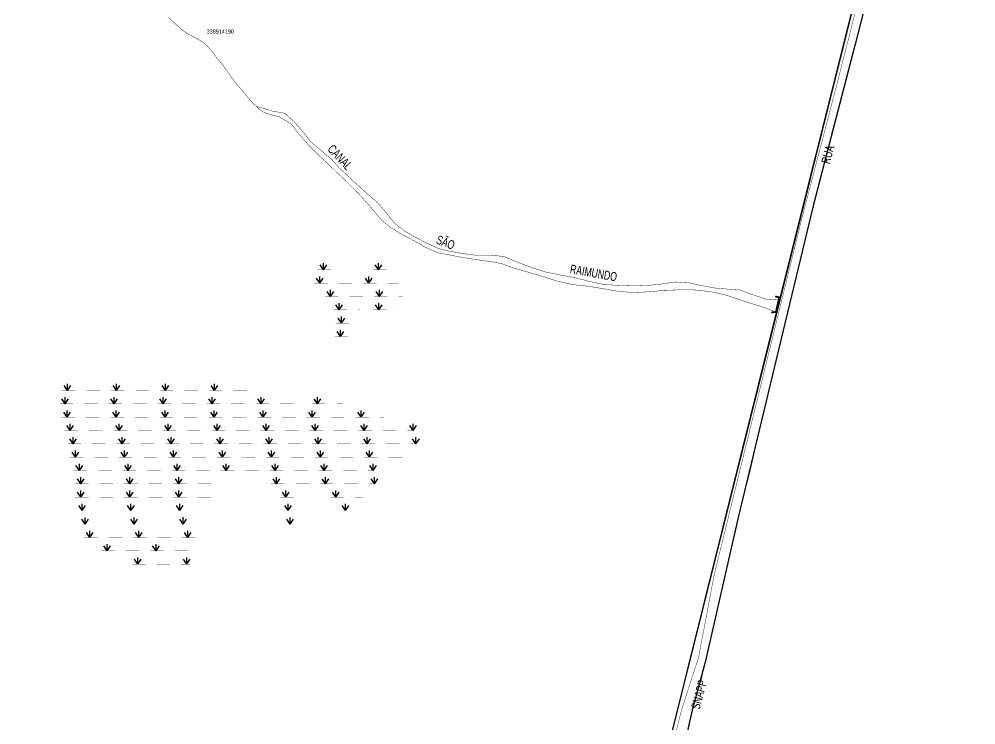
# Model space of a CAD drawing. Extents: x 204256 to 207861, y 4845615 to 4848347.
# Drawn here: x 207431.1 to 207860.8, y 4845932.2 to 4846249.3 of the extents above; entities that cross this region are included whole.
import ezdxf

# ---------------------------------------------------------------- set-up
doc = ezdxf.new("R2010")
doc.units = 0
doc.header["$LTSCALE"] = 1.5
doc.header["$MEASUREMENT"] = 0
for name, pattern in [('PHANTOMX2', [5, 2.5, -0.5, 0.5, -0.5, 0.5, -0.5]), ('TRACO_13', [8, 5, -1, 1, -1]), ('TRACO_25', [8, 3, -1, 1, -1, 1, -1])]:
    doc.linetypes.add(name, pattern=pattern)
for name, color, linetype in [('CD-MALHA-LOTES', 40, 'CONTINUOUS'), ('CD_TXT_QUADRA', 7, 'CONTINUOUS'), ('HD-ALAGADO-BREJO', 170, 'CONTINUOUS'), ('HD-CANAIS', 7, 'CONTINUOUS'), ('HD-CURSO-PERENE', 170, 'CONTINUOUS'), ('HD-TXT-CANAIS', 7, 'CONTINUOUS'), ('LM-LIM-SETOR-FISCAL', 7, 'CONTINUOUS'), ('LM-LIMITE-MUNICIPAL', 2, 'CONTINUOUS'), ('RU-QUADRAS', 210, 'CONTINUOUS'), ('SV-EIXO-RUA-N-PAV', 6, 'CONTINUOUS'), ('SV-PONTE-BUEIRO', 249, 'CONTINUOUS'), ('SV-RUA-NAO-PAV-S-GUIA-C-GUIA', 7, 'PHANTOMX2'), ('SV-TXT-RUA-N-PAV-S-GUIA-C-GUIA', 7, 'CONTINUOUS')]:
    doc.layers.add(name, color=color, linetype=linetype)
doc.styles.add('ARIAL', font='ARIAL.TTF')
doc.linetypes.add('Limite', pattern='A,20,-3,[130,ltypeshp.shx,S=6.35,R=0,X=0,Y=0],-3,20', length=46)

# ---------------------------------------------------------------- blocks, each defined once
blk = doc.blocks.new('*X21')
at = {"layer": 'HD-ALAGADO-BREJO', "const_width": 0.13}
for points in [[(207450.399033, 4846082.408629), (207451.399033, 4846082.408679)], [(207451.399033, 4846082.408679), (207456.399033, 4846082.408928)], [(207461.399033, 4846082.409177), (207467.399033, 4846082.409476)], [(207472.399033, 4846082.409725), (207473.399033, 4846082.409775)], [(207473.399033, 4846082.409775), (207478.399033, 4846082.410024)], [(207483.399033, 4846082.410273), (207489.399033, 4846082.410572)], [(207494.399033, 4846082.410821), (207495.399033, 4846082.41087)], [(207495.399033, 4846082.41087), (207500.399033, 4846082.41112)], [(207505.399033, 4846082.411369), (207511.399033, 4846082.411668)], [(207516.399033, 4846082.411917), (207517.399033, 4846082.411966)], [(207517.399033, 4846082.411966), (207522.399033, 4846082.412215)], [(207527.399033, 4846082.412465), (207533.399033, 4846082.412763)], [(207449.349902, 4846076.408585), (207450.349902, 4846076.408629)], [(207450.349902, 4846076.408629), (207455.349902, 4846076.408848)], [(207460.349902, 4846076.409067), (207466.349902, 4846076.40933)], [(207471.349902, 4846076.409549), (207472.349902, 4846076.409593)], [(207472.349902, 4846076.409593), (207477.349902, 4846076.409812)], [(207482.349902, 4846076.410031), (207488.349902, 4846076.410293)], [(207493.349902, 4846076.410512), (207494.349902, 4846076.410556)], [(207494.349902, 4846076.410556), (207499.349902, 4846076.410775)], [(207504.349902, 4846076.410994), (207510.349902, 4846076.411257)], [(207515.349902, 4846076.411476), (207516.349902, 4846076.41152)], [(207516.349902, 4846076.41152), (207521.349902, 4846076.411738)], [(207526.349902, 4846076.411957), (207532.349902, 4846076.41222)], [(207537.349902, 4846076.412439), (207538.349902, 4846076.412483)], [(207538.349902, 4846076.412483), (207543.349902, 4846076.412702)], [(207548.349902, 4846076.412921), (207554.349902, 4846076.413184)], [(207559.349902, 4846076.413403), (207559.3656, 4846076.409685)], [(207562.697857, 4846076.409719), (207563.697857, 4846076.40984)], [(207563.697857, 4846076.40984), (207568.697857, 4846076.410446)], [(207573.697856, 4846076.411051), (207575.697856, 4846076.411294)], [(207575.697856, 4846076.411294), (207576.416783, 4846076.409856)], [(207450.189915, 4846070.408561), (207451.189915, 4846070.408599)], [(207451.189915, 4846070.408599), (207456.189915, 4846070.408792)], [(207461.189915, 4846070.408984), (207467.189915, 4846070.409215)], [(207472.189915, 4846070.409407), (207473.189915, 4846070.409446)], [(207473.189915, 4846070.409446), (207478.189915, 4846070.409638)], [(207483.189915, 4846070.409831), (207489.189915, 4846070.410062)], [(207494.189915, 4846070.410254), (207495.189915, 4846070.410292)], [(207495.189915, 4846070.410292), (207500.189915, 4846070.410485)], [(207505.189915, 4846070.410677), (207511.189915, 4846070.410908)], [(207516.189915, 4846070.411101), (207517.189915, 4846070.411139)], [(207517.189915, 4846070.411139), (207522.189915, 4846070.411332)], [(207527.189915, 4846070.411524), (207533.189915, 4846070.411755)], [(207538.189915, 4846070.411947), (207539.189915, 4846070.411986)], [(207539.189915, 4846070.411986), (207544.189915, 4846070.412178)], [(207549.189915, 4846070.412371), (207555.189915, 4846070.412602)], [(207560.189915, 4846070.412794), (207561.189915, 4846070.412832)], [(207561.189915, 4846070.412832), (207566.189915, 4846070.413025)], [(207571.189915, 4846070.413217), (207577.189915, 4846070.413448)], [(207582.189915, 4846070.413641), (207583.189915, 4846070.413679)], [(207583.189915, 4846070.413679), (207588.189915, 4846070.413871)], [(207593.189915, 4846070.414064), (207594.189915, 4846070.414102)], [(207594.189915, 4846070.414102), (207595.009486, 4846070.410009)], [(207451.53037, 4846064.408541), (207452.53037, 4846064.408578)], [(207452.53037, 4846064.408578), (207457.53037, 4846064.408764)], [(207462.53037, 4846064.40895), (207468.53037, 4846064.409172)], [(207473.53037, 4846064.409358), (207474.53037, 4846064.409395)], [(207474.53037, 4846064.409395), (207479.53037, 4846064.409581)], [(207484.53037, 4846064.409767), (207490.53037, 4846064.409989)], [(207495.53037, 4846064.410175), (207496.53037, 4846064.410212)], [(207496.53037, 4846064.410212), (207501.53037, 4846064.410398)], [(207506.53037, 4846064.410584), (207512.53037, 4846064.410807)], [(207517.53037, 4846064.410992), (207518.53037, 4846064.411029)], [(207518.53037, 4846064.411029), (207523.53037, 4846064.411215)], [(207528.53037, 4846064.411401), (207534.53037, 4846064.411624)], [(207539.53037, 4846064.411809), (207540.53037, 4846064.411846)], [(207540.53037, 4846064.411846), (207545.53037, 4846064.412032)], [(207550.53037, 4846064.412218), (207556.53037, 4846064.412441)], [(207561.53037, 4846064.412626), (207562.53037, 4846064.412663)], [(207562.53037, 4846064.412663), (207567.53037, 4846064.412849)], [(207572.53037, 4846064.413035), (207578.53037, 4846064.413258)], [(207583.53037, 4846064.413443), (207584.53037, 4846064.41348)], [(207584.53037, 4846064.41348), (207589.53037, 4846064.413666)], [(207594.53037, 4846064.413852), (207600.53037, 4846064.414075)], [(207605.53037, 4846064.41426), (207606.53037, 4846064.414298)], [(207606.53037, 4846064.414298), (207607.53037, 4846064.414335)], [(207607.53037, 4846064.414335), (207607.870578, 4846064.410104)], [(207452.863351, 4846058.408521), (207453.863351, 4846058.408559)], [(207453.863351, 4846058.408559), (207458.863351, 4846058.408744)], [(207463.863351, 4846058.40893), (207469.863351, 4846058.409152)], [(207474.863351, 4846058.409338), (207475.863351, 4846058.409375)], [(207475.863351, 4846058.409375), (207480.863351, 4846058.40956)], [(207485.863351, 4846058.409746), (207491.863351, 4846058.409969)], [(207496.863351, 4846058.410154), (207497.863351, 4846058.410191)], [(207497.863351, 4846058.410191), (207502.863351, 4846058.410377)], [(207507.863351, 4846058.410562), (207513.863351, 4846058.410785)], [(207518.863351, 4846058.410971), (207519.863351, 4846058.411008)], [(207519.863351, 4846058.411008), (207524.863351, 4846058.411193)], [(207529.863351, 4846058.411379), (207535.863351, 4846058.411601)], [(207540.863351, 4846058.411787), (207541.863351, 4846058.411824)], [(207541.863351, 4846058.411824), (207546.863351, 4846058.41201)], [(207551.863351, 4846058.412195), (207557.863351, 4846058.412418)], [(207562.863351, 4846058.412603), (207563.863351, 4846058.41264)], [(207563.863351, 4846058.41264), (207568.863351, 4846058.412826)], [(207573.863351, 4846058.413011), (207579.863351, 4846058.413234)], [(207584.863351, 4846058.41342), (207585.863351, 4846058.413457)], [(207585.863351, 4846058.413457), (207590.86335, 4846058.413642)], [(207595.86335, 4846058.413828), (207601.86335, 4846058.41405)], [(207606.86335, 4846058.414236), (207607.86335, 4846058.414273)], [(207607.86335, 4846058.414273), (207608.86335, 4846058.41431)], [(207608.86335, 4846058.41431), (207609.483739, 4846058.410088)], [(207454.008767, 4846052.4085), (207455.008767, 4846052.408538)], [(207455.008767, 4846052.408538), (207460.008767, 4846052.408727)], [(207465.008767, 4846052.408917), (207471.008767, 4846052.409144)], [(207476.008767, 4846052.409334), (207477.008767, 4846052.409372)], [(207477.008767, 4846052.409372), (207482.008767, 4846052.409561)], [(207487.008767, 4846052.409751), (207493.008767, 4846052.409978)], [(207498.008767, 4846052.410168), (207499.008767, 4846052.410206)], [(207499.008767, 4846052.410206), (207504.008767, 4846052.410395)], [(207509.008767, 4846052.410585), (207515.008767, 4846052.410812)], [(207520.008767, 4846052.411002), (207521.008767, 4846052.41104)], [(207521.008767, 4846052.41104), (207526.008767, 4846052.411229)], [(207531.008767, 4846052.411419), (207537.008767, 4846052.411646)], [(207542.008767, 4846052.411836), (207543.008767, 4846052.411874)], [(207543.008767, 4846052.411874), (207548.008767, 4846052.412063)], [(207553.008767, 4846052.412253), (207559.008767, 4846052.41248)], [(207564.008767, 4846052.41267), (207565.008767, 4846052.412708)], [(207565.008767, 4846052.412708), (207570.008767, 4846052.412897)], [(207575.008767, 4846052.413087), (207581.008767, 4846052.413314)], [(207586.008767, 4846052.413504), (207587.008767, 4846052.413542)], [(207587.008767, 4846052.413542), (207592.008767, 4846052.413731)], [(207597.008767, 4846052.413921), (207603.008767, 4846052.414148)], [(207455.66612, 4846046.408483), (207456.66612, 4846046.408523)], [(207456.66612, 4846046.408523), (207461.66612, 4846046.408723)], [(207466.66612, 4846046.408923), (207472.66612, 4846046.409162)], [(207477.66612, 4846046.409362), (207478.66612, 4846046.409402)], [(207478.66612, 4846046.409402), (207483.66612, 4846046.409601)], [(207488.66612, 4846046.409801), (207494.66612, 4846046.41004)], [(207499.66612, 4846046.41024), (207500.66612, 4846046.41028)], [(207500.66612, 4846046.41028), (207505.66612, 4846046.410479)], [(207510.66612, 4846046.410679), (207516.666119, 4846046.410918)], [(207521.666119, 4846046.411118), (207522.666119, 4846046.411158)], [(207522.666119, 4846046.411158), (207527.666119, 4846046.411358)], [(207532.666119, 4846046.411557), (207538.666119, 4846046.411797)], [(207543.666119, 4846046.411996), (207544.666119, 4846046.412036)], [(207544.666119, 4846046.412036), (207549.666119, 4846046.412236)], [(207554.666119, 4846046.412435), (207560.666119, 4846046.412675)], [(207565.666119, 4846046.412874), (207566.666119, 4846046.412914)], [(207566.666119, 4846046.412914), (207571.666119, 4846046.413114)], [(207576.666119, 4846046.413313), (207582.666119, 4846046.413553)], [(207587.666119, 4846046.413753), (207588.666119, 4846046.413792)], [(207588.666119, 4846046.413792), (207589.587722, 4846046.409823)], [(207456.296698, 4846040.408457), (207457.296698, 4846040.408513)], [(207457.296698, 4846040.408513), (207462.296698, 4846040.408793)], [(207467.296698, 4846040.409074), (207473.296698, 4846040.40941)], [(207478.296698, 4846040.40969), (207479.296698, 4846040.409746)], [(207479.296698, 4846040.409746), (207484.296698, 4846040.410027)], [(207489.296698, 4846040.410307), (207495.296698, 4846040.410644)], [(207500.296698, 4846040.410924), (207501.296698, 4846040.41098)], [(207501.296698, 4846040.41098), (207506.296698, 4846040.411261)], [(207511.296698, 4846040.411541), (207517.296698, 4846040.411877)], [(207544.268698, 4846040.409336), (207545.268698, 4846040.409403)], [(207545.268698, 4846040.409403), (207550.268698, 4846040.409738)], [(207555.268698, 4846040.410073), (207561.268698, 4846040.410475)], [(207566.268698, 4846040.41081), (207567.268698, 4846040.410877)], [(207567.268698, 4846040.410877), (207572.268698, 4846040.411212)], [(207577.268698, 4846040.411547), (207583.268698, 4846040.411949)], [(207588.268698, 4846040.412284), (207589.268698, 4846040.412351)], [(207589.268698, 4846040.412351), (207589.850132, 4846040.409792)], [(207456.28769, 4846034.408424), (207457.28769, 4846034.408482)], [(207457.28769, 4846034.408482), (207462.28769, 4846034.408771)], [(207467.28769, 4846034.409061), (207473.28769, 4846034.409409)], [(207478.28769, 4846034.409699), (207479.28769, 4846034.409757)], [(207479.28769, 4846034.409757), (207484.28769, 4846034.410047)], [(207489.28769, 4846034.410337), (207495.28769, 4846034.410685)], [(207500.28769, 4846034.410974), (207501.28769, 4846034.411032)], [(207501.28769, 4846034.411032), (207506.28769, 4846034.411322)], [(207511.28769, 4846034.411612), (207517.28769, 4846034.41196)], [(207548.356189, 4846034.409344), (207549.356189, 4846034.409496)], [(207549.356189, 4846034.409496), (207554.356189, 4846034.410251)], [(207570.81661, 4846034.409569), (207571.81661, 4846034.409686)], [(207571.81661, 4846034.409686), (207576.81661, 4846034.410274)], [(207581.81661, 4846034.410861), (207584.81661, 4846034.411213)], [(207584.81661, 4846034.411213), (207585.423146, 4846034.409715)], [(207456.865933, 4846028.408396), (207457.865933, 4846028.408456)], [(207457.865933, 4846028.408456), (207462.865933, 4846028.408753)], [(207467.865933, 4846028.409049), (207473.865933, 4846028.409406)], [(207478.865933, 4846028.409702), (207479.865933, 4846028.409762)], [(207479.865933, 4846028.409762), (207484.865933, 4846028.410059)], [(207489.865933, 4846028.410355), (207495.865933, 4846028.410712)], [(207500.865933, 4846028.411008), (207501.865933, 4846028.411068)], [(207501.865933, 4846028.411068), (207506.865933, 4846028.411365)], [(207511.865933, 4846028.411661), (207514.865933, 4846028.411839)], [(207514.865933, 4846028.411839), (207515.2779, 4846028.408981)], [(207549.518628, 4846028.409323), (207550.518628, 4846028.409502)], [(207550.518628, 4846028.409502), (207555.518628, 4846028.410395)], [(207575.242294, 4846028.40958), (207576.242294, 4846028.409717)], [(207576.242294, 4846028.409717), (207581.242294, 4846028.410399)], [(207458.349573, 4846022.408378), (207459.349573, 4846022.408439)], [(207459.349573, 4846022.408439), (207464.349573, 4846022.40874)], [(207469.349573, 4846022.409042), (207475.349573, 4846022.409404)], [(207480.349573, 4846022.409706), (207481.349573, 4846022.409766)], [(207481.349573, 4846022.409766), (207486.349573, 4846022.410068)], [(207491.349573, 4846022.410369), (207497.349573, 4846022.410731)], [(207502.349573, 4846022.411033), (207503.349573, 4846022.411093)], [(207503.349573, 4846022.411093), (207508.349573, 4846022.411395)], [(207513.349573, 4846022.411697), (207514.349573, 4846022.411757)], [(207514.349573, 4846022.411757), (207514.838759, 4846022.408943)], [(207550.28785, 4846022.409298), (207551.28785, 4846022.409583)], [(207551.28785, 4846022.409583), (207552.28785, 4846022.409868)], [(207552.28785, 4846022.409868), (207552.75267, 4846022.409322)], [(207460.329974, 4846016.408365), (207461.329974, 4846016.408427)], [(207461.329974, 4846016.408427), (207466.329974, 4846016.408735)], [(207471.329974, 4846016.409043), (207477.329974, 4846016.409413)], [(207482.329974, 4846016.409721), (207483.329974, 4846016.409783)], [(207483.329974, 4846016.409783), (207488.329974, 4846016.410091)], [(207493.329974, 4846016.410399), (207499.329974, 4846016.410769)], [(207504.329974, 4846016.411077), (207505.329974, 4846016.411139)], [(207505.329974, 4846016.411139), (207510.329974, 4846016.411447)], [(207468.097452, 4846010.40841), (207469.097452, 4846010.408478)], [(207469.097452, 4846010.408478), (207474.097452, 4846010.408819)], [(207479.097452, 4846010.409159), (207485.097452, 4846010.409568)], [(207490.097452, 4846010.409909), (207491.097452, 4846010.409977)], [(207491.097452, 4846010.409977), (207496.097452, 4846010.410318)], [(207501.097452, 4846010.410658), (207507.097452, 4846010.411067)], [(207512.097452, 4846010.411408), (207512.126428, 4846010.40885)], [(207481.897069, 4846004.408515), (207482.897069, 4846004.408603)], [(207482.897069, 4846004.408603), (207487.897069, 4846004.409045)], [(207492.897069, 4846004.409487), (207498.897069, 4846004.410017)], [(207503.897069, 4846004.410459), (207504.897069, 4846004.410548)], [(207504.897069, 4846004.410548), (207506.897069, 4846004.410725)], [(207506.897069, 4846004.410725), (207507.825585, 4846004.408774)]]:
    blk.add_lwpolyline(points, dxfattribs=at)
at = {"layer": 'HD-ALAGADO-BREJO'}
for points in [[(207452.899033, 4846082.408753), (207451.398921, 4846084.658679)], [(207452.899033, 4846082.408753), (207452.898884, 4846085.408753)], [(207452.899033, 4846082.408753), (207454.398921, 4846084.658828)], [(207474.899033, 4846082.409849), (207473.398921, 4846084.659775)], [(207474.899033, 4846082.409849), (207474.898884, 4846085.409849)], [(207474.899033, 4846082.409849), (207476.398921, 4846084.659924)], [(207496.899033, 4846082.410945), (207495.398921, 4846084.66087)], [(207496.899033, 4846082.410945), (207496.898884, 4846085.410945)], [(207496.899033, 4846082.410945), (207498.398921, 4846084.66102)], [(207518.899033, 4846082.412041), (207517.398921, 4846084.661966)], [(207518.899033, 4846082.412041), (207518.898884, 4846085.412041)], [(207518.899033, 4846082.412041), (207520.398921, 4846084.662116)], [(207451.849902, 4846076.408695), (207450.349804, 4846078.658629)], [(207451.849902, 4846076.408695), (207451.849771, 4846079.408695)], [(207451.849902, 4846076.408695), (207453.349804, 4846078.65876)], [(207473.849902, 4846076.409658), (207472.349804, 4846078.659593)], [(207473.849902, 4846076.409658), (207473.849771, 4846079.409658)], [(207473.849902, 4846076.409658), (207475.349804, 4846078.659724)], [(207495.849902, 4846076.410622), (207494.349804, 4846078.660556)], [(207495.849902, 4846076.410622), (207495.849771, 4846079.410622)], [(207495.849902, 4846076.410622), (207497.349804, 4846078.660687)], [(207517.849902, 4846076.411585), (207516.349804, 4846078.66152)], [(207517.849902, 4846076.411585), (207517.849771, 4846079.411585)], [(207517.849902, 4846076.411585), (207519.349804, 4846078.661651)], [(207539.849902, 4846076.412549), (207538.349804, 4846078.662483)], [(207539.849902, 4846076.412549), (207539.849771, 4846079.412549)], [(207539.849902, 4846076.412549), (207541.349804, 4846078.662614)], [(207565.197857, 4846076.410022), (207563.697584, 4846078.65984)], [(207565.197857, 4846076.410022), (207565.197493, 4846079.410022)], [(207565.197857, 4846076.410022), (207566.697584, 4846078.660203)], [(207452.689915, 4846070.408657), (207451.189828, 4846072.658599)], [(207452.689915, 4846070.408657), (207452.6898, 4846073.408657)], [(207452.689915, 4846070.408657), (207454.189828, 4846072.658715)], [(207474.689915, 4846070.409504), (207473.189828, 4846072.659446)], [(207474.689915, 4846070.409504), (207474.689799, 4846073.409504)], [(207474.689915, 4846070.409504), (207476.189828, 4846072.659561)], [(207496.689915, 4846070.41035), (207495.189828, 4846072.660292)], [(207496.689915, 4846070.41035), (207496.689799, 4846073.41035)], [(207496.689915, 4846070.41035), (207498.189828, 4846072.660408)], [(207518.689915, 4846070.411197), (207517.189828, 4846072.661139)], [(207518.689915, 4846070.411197), (207518.689799, 4846073.411197)], [(207518.689915, 4846070.411197), (207520.189828, 4846072.661255)], [(207540.689915, 4846070.412043), (207539.189828, 4846072.661986)], [(207540.689915, 4846070.412043), (207540.689799, 4846073.412043)], [(207540.689915, 4846070.412043), (207542.189828, 4846072.662101)], [(207562.689915, 4846070.41289), (207561.189828, 4846072.662832)], [(207562.689915, 4846070.41289), (207562.689799, 4846073.41289)], [(207562.689915, 4846070.41289), (207564.189828, 4846072.662948)], [(207584.689915, 4846070.413737), (207583.189828, 4846072.663679)], [(207584.689915, 4846070.413737), (207584.689799, 4846073.413737)], [(207584.689915, 4846070.413737), (207586.189828, 4846072.663795)], [(207454.03037, 4846064.408634), (207452.530287, 4846066.658578)], [(207454.03037, 4846064.408634), (207454.030259, 4846067.408634)], [(207454.03037, 4846064.408634), (207455.530286, 4846066.65869)], [(207476.03037, 4846064.409451), (207474.530286, 4846066.659395)], [(207476.03037, 4846064.409451), (207476.030259, 4846067.409451)], [(207476.03037, 4846064.409451), (207477.530286, 4846066.659507)], [(207498.03037, 4846064.410268), (207496.530286, 4846066.660212)], [(207498.03037, 4846064.410268), (207498.030259, 4846067.410268)], [(207498.03037, 4846064.410268), (207499.530286, 4846066.660324)], [(207520.03037, 4846064.411085), (207518.530286, 4846066.661029)], [(207520.03037, 4846064.411085), (207520.030259, 4846067.411085)], [(207520.03037, 4846064.411085), (207521.530286, 4846066.661141)], [(207542.03037, 4846064.411902), (207540.530286, 4846066.661846)], [(207542.03037, 4846064.411902), (207542.030259, 4846067.411902)], [(207542.03037, 4846064.411902), (207543.530286, 4846066.661958)], [(207564.03037, 4846064.412719), (207562.530286, 4846066.662663)], [(207564.03037, 4846064.412719), (207564.030259, 4846067.412719)], [(207564.03037, 4846064.412719), (207565.530286, 4846066.662775)], [(207586.03037, 4846064.413536), (207584.530286, 4846066.66348)], [(207586.03037, 4846064.413536), (207586.030259, 4846067.413536)], [(207586.03037, 4846064.413536), (207587.530286, 4846066.663592)], [(207608.03037, 4846064.414353), (207606.530286, 4846066.664298)], [(207608.03037, 4846064.414353), (207608.030259, 4846067.414353)], [(207608.03037, 4846064.414353), (207609.530286, 4846066.664409)], [(207455.363351, 4846058.408614), (207455.363239, 4846061.408614)], [(207477.363351, 4846058.409431), (207477.363239, 4846061.409431)], [(207499.363351, 4846058.410247), (207499.363239, 4846061.410247)], [(207521.363351, 4846058.411063), (207521.363239, 4846061.411063)], [(207543.363351, 4846058.41188), (207543.363239, 4846061.41188)], [(207565.363351, 4846058.412696), (207565.363239, 4846061.412696)], [(207587.363351, 4846058.413512), (207587.363239, 4846061.413512)], [(207609.36335, 4846058.414329), (207609.363239, 4846061.414329)], [(207455.363351, 4846058.408614), (207453.863267, 4846060.658559)], [(207455.363351, 4846058.408614), (207456.863267, 4846060.65867)], [(207477.363351, 4846058.409431), (207475.863267, 4846060.659375)], [(207477.363351, 4846058.409431), (207478.863267, 4846060.659486)], [(207499.363351, 4846058.410247), (207497.863267, 4846060.660191)], [(207499.363351, 4846058.410247), (207500.863267, 4846060.660303)], [(207521.363351, 4846058.411063), (207519.863267, 4846060.661008)], [(207521.363351, 4846058.411063), (207522.863267, 4846060.661119)], [(207543.363351, 4846058.41188), (207541.863267, 4846060.661824)], [(207543.363351, 4846058.41188), (207544.863267, 4846060.661935)], [(207565.363351, 4846058.412696), (207563.863267, 4846060.66264)], [(207565.363351, 4846058.412696), (207566.863267, 4846060.662752)], [(207587.363351, 4846058.413512), (207585.863267, 4846060.663457)], [(207587.363351, 4846058.413512), (207588.863267, 4846060.663568)], [(207609.36335, 4846058.414329), (207607.863267, 4846060.664273)], [(207609.36335, 4846058.414329), (207610.863267, 4846060.664384)], [(207456.508767, 4846052.408595), (207455.008682, 4846054.658538)], [(207456.508767, 4846052.408595), (207456.508653, 4846055.408595)], [(207456.508767, 4846052.408595), (207458.008682, 4846054.658652)], [(207478.508767, 4846052.409429), (207477.008682, 4846054.659372)], [(207478.508767, 4846052.409429), (207478.508653, 4846055.409429)], [(207478.508767, 4846052.409429), (207480.008682, 4846054.659486)], [(207500.508767, 4846052.410263), (207499.008682, 4846054.660206)], [(207500.508767, 4846052.410263), (207500.508653, 4846055.410263)], [(207500.508767, 4846052.410263), (207502.008682, 4846054.66032)], [(207522.508767, 4846052.411097), (207521.008682, 4846054.66104)], [(207522.508767, 4846052.411097), (207522.508653, 4846055.411097)], [(207522.508767, 4846052.411097), (207524.008682, 4846054.661154)], [(207544.508767, 4846052.411931), (207543.008682, 4846054.661874)], [(207544.508767, 4846052.411931), (207544.508653, 4846055.411931)], [(207544.508767, 4846052.411931), (207546.008682, 4846054.661988)], [(207566.508767, 4846052.412765), (207565.008682, 4846054.662708)], [(207566.508767, 4846052.412765), (207566.508653, 4846055.412765)], [(207566.508767, 4846052.412765), (207568.008682, 4846054.662822)], [(207588.508767, 4846052.413599), (207587.008681, 4846054.663542)], [(207588.508767, 4846052.413599), (207588.508653, 4846055.413599)], [(207588.508767, 4846052.413599), (207590.008681, 4846054.663656)], [(207458.16612, 4846046.408583), (207456.66603, 4846048.658523)], [(207458.16612, 4846046.408583), (207458.166, 4846049.408583)], [(207458.16612, 4846046.408583), (207459.66603, 4846048.658643)], [(207480.16612, 4846046.409461), (207478.66603, 4846048.659402)], [(207480.16612, 4846046.409461), (207480.166, 4846049.409461)], [(207480.16612, 4846046.409461), (207481.66603, 4846048.659521)], [(207502.16612, 4846046.41034), (207500.66603, 4846048.66028)], [(207502.16612, 4846046.41034), (207502.166, 4846049.41034)], [(207502.16612, 4846046.41034), (207503.66603, 4846048.660399)], [(207524.166119, 4846046.411218), (207522.66603, 4846048.661158)], [(207524.166119, 4846046.411218), (207524.166, 4846049.411218)], [(207524.166119, 4846046.411218), (207525.66603, 4846048.661278)], [(207546.166119, 4846046.412096), (207544.66603, 4846048.662036)], [(207546.166119, 4846046.412096), (207546.166, 4846049.412096)], [(207546.166119, 4846046.412096), (207547.66603, 4846048.662156)], [(207568.166119, 4846046.412974), (207566.66603, 4846048.662914)], [(207568.166119, 4846046.412974), (207568.166, 4846049.412974)], [(207568.166119, 4846046.412974), (207569.66603, 4846048.663034)], [(207590.166119, 4846046.413852), (207588.66603, 4846048.663792)], [(207590.166119, 4846046.413852), (207590.166, 4846049.413852)], [(207590.166119, 4846046.413852), (207591.66603, 4846048.663912)], [(207458.796698, 4846040.408597), (207457.296572, 4846042.658513)], [(207458.796698, 4846040.408597), (207458.79653, 4846043.408597)], [(207458.796698, 4846040.408597), (207460.296572, 4846042.658681)], [(207480.796698, 4846040.409831), (207479.296572, 4846042.659746)], [(207480.796698, 4846040.409831), (207480.79653, 4846043.409831)], [(207480.796698, 4846040.409831), (207482.296572, 4846042.659915)], [(207502.796698, 4846040.411064), (207501.296572, 4846042.66098)], [(207502.796698, 4846040.411064), (207502.79653, 4846043.411064)], [(207502.796698, 4846040.411064), (207504.296572, 4846042.661148)], [(207546.768698, 4846040.409504), (207545.268547, 4846042.659403)], [(207546.768698, 4846040.409504), (207546.768497, 4846043.409504)], [(207546.768698, 4846040.409504), (207548.268547, 4846042.659604)], [(207568.768698, 4846040.410978), (207567.268547, 4846042.660877)], [(207568.768698, 4846040.410978), (207568.768497, 4846043.410978)], [(207568.768698, 4846040.410978), (207570.268547, 4846042.661078)], [(207590.768698, 4846040.412452), (207589.268547, 4846042.662351)], [(207590.768698, 4846040.412452), (207590.768497, 4846043.412452)], [(207590.768698, 4846040.412452), (207592.268547, 4846042.662552)], [(207458.78769, 4846034.408569), (207457.28756, 4846036.658482)], [(207458.78769, 4846034.408569), (207458.787516, 4846037.408569)], [(207458.78769, 4846034.408569), (207460.28756, 4846036.658656)], [(207480.78769, 4846034.409844), (207479.28756, 4846036.659757)], [(207480.78769, 4846034.409844), (207480.787516, 4846037.409844)], [(207480.78769, 4846034.409844), (207482.28756, 4846036.659931)], [(207502.78769, 4846034.411119), (207501.28756, 4846036.661032)], [(207502.78769, 4846034.411119), (207502.787516, 4846037.411119)], [(207502.78769, 4846034.411119), (207504.28756, 4846036.661206)], [(207550.856189, 4846034.409722), (207549.355849, 4846036.659495)], [(207550.856189, 4846034.409722), (207550.855735, 4846037.409722)], [(207550.856189, 4846034.409722), (207552.355849, 4846036.659949)], [(207573.31661, 4846034.409863), (207571.816346, 4846036.659686)], [(207573.31661, 4846034.409863), (207573.316258, 4846037.409863)], [(207573.31661, 4846034.409863), (207574.816346, 4846036.660039)], [(207459.365933, 4846028.408545), (207457.8658, 4846030.658456)], [(207459.365933, 4846028.408545), (207459.365755, 4846031.408545)], [(207459.365933, 4846028.408545), (207460.8658, 4846030.658634)], [(207481.365933, 4846028.409851), (207479.8658, 4846030.659762)], [(207481.365933, 4846028.409851), (207481.365755, 4846031.409851)], [(207481.365933, 4846028.409851), (207482.8658, 4846030.65994)], [(207503.365933, 4846028.411157), (207501.8658, 4846030.661068)], [(207503.365933, 4846028.411157), (207503.365755, 4846031.411157)], [(207503.365933, 4846028.411157), (207504.8658, 4846030.661246)], [(207552.018628, 4846028.40977), (207550.518226, 4846030.659502)], [(207552.018628, 4846028.40977), (207552.018092, 4846031.409769)], [(207552.018628, 4846028.40977), (207553.518226, 4846030.660037)], [(207577.742294, 4846028.409921), (207576.241987, 4846030.659717)], [(207577.742294, 4846028.409921), (207577.741885, 4846031.409921)], [(207577.742294, 4846028.409921), (207579.241987, 4846030.660126)], [(207460.849573, 4846022.408529), (207459.349437, 4846024.658439)], [(207460.849573, 4846022.408529), (207460.849392, 4846025.408529)], [(207460.849573, 4846022.408529), (207462.349437, 4846024.65862)], [(207482.849573, 4846022.409857), (207481.349437, 4846024.659766)], [(207482.849573, 4846022.409857), (207482.849392, 4846025.409857)], [(207482.849573, 4846022.409857), (207484.349437, 4846024.659947)], [(207504.849573, 4846022.411184), (207503.349437, 4846024.661093)], [(207504.849573, 4846022.411184), (207504.849392, 4846025.411184)], [(207504.849573, 4846022.411184), (207506.349437, 4846024.661274)], [(207552.78785, 4846022.41001), (207551.287208, 4846024.659583)], [(207552.78785, 4846022.41001), (207552.786994, 4846025.41001)], [(207552.78785, 4846022.41001), (207554.287208, 4846024.660438)], [(207462.829974, 4846016.408519), (207461.329835, 4846018.658427)], [(207462.829974, 4846016.408519), (207462.829789, 4846019.408519)], [(207462.829974, 4846016.408519), (207464.329835, 4846018.658612)], [(207484.829974, 4846016.409875), (207483.329835, 4846018.659783)], [(207484.829974, 4846016.409875), (207484.829789, 4846019.409875)], [(207484.829974, 4846016.409875), (207486.329835, 4846018.659968)], [(207506.829974, 4846016.411232), (207505.329835, 4846018.661139)], [(207506.829974, 4846016.411232), (207506.829789, 4846019.411232)], [(207506.829974, 4846016.411232), (207508.329835, 4846018.661324)], [(207470.597452, 4846010.40858), (207469.097299, 4846012.658478)], [(207470.597452, 4846010.40858), (207470.597248, 4846013.40858)], [(207470.597452, 4846010.40858), (207472.097299, 4846012.658682)], [(207492.597452, 4846010.410079), (207491.097299, 4846012.659977)], [(207492.597452, 4846010.410079), (207492.597248, 4846013.410079)], [(207492.597452, 4846010.410079), (207494.097299, 4846012.660181)], [(207484.397069, 4846004.408736), (207482.89687, 4846006.658603)], [(207484.397069, 4846004.408736), (207484.396804, 4846007.408736)], [(207484.397069, 4846004.408736), (207485.89687, 4846006.658868)], [(207506.397069, 4846004.41068), (207504.89687, 4846006.660548)], [(207506.397069, 4846004.41068), (207506.396804, 4846007.41068)], [(207506.397069, 4846004.41068), (207507.89687, 4846006.660813)]]:
    blk.add_lwpolyline(points, dxfattribs=at)
blk = doc.blocks.new('*X29')
at = {"layer": 'HD-ALAGADO-BREJO'}
for points in [[(207567.758595, 4846136.637003), (207566.258225, 4846138.886756)], [(207567.758595, 4846136.637003), (207567.758101, 4846139.637003)], [(207567.758595, 4846136.637003), (207569.258225, 4846138.88725)], [(207592.508606, 4846136.637237), (207591.008248, 4846138.886998)], [(207592.508606, 4846136.637237), (207592.508128, 4846139.637237)], [(207592.508606, 4846136.637237), (207594.008248, 4846138.887475)], [(207566.192277, 4846130.636726), (207564.692112, 4846132.886616)], [(207566.192277, 4846130.636726), (207566.192057, 4846133.636726)], [(207566.192277, 4846130.636726), (207567.692112, 4846132.886836)], [(207588.192277, 4846130.638341), (207586.692112, 4846132.888231)], [(207588.192277, 4846130.638341), (207588.192057, 4846133.638341)], [(207588.192277, 4846130.638341), (207589.692112, 4846132.888452)], [(207571.012425, 4846124.636749), (207569.512253, 4846126.886634)], [(207571.012425, 4846124.636749), (207571.012196, 4846127.636749)], [(207571.012425, 4846124.636749), (207572.512253, 4846126.886864)], [(207593.012425, 4846124.638431), (207591.512253, 4846126.888316)], [(207593.012425, 4846124.638431), (207593.012195, 4846127.638431)], [(207593.012425, 4846124.638431), (207594.512253, 4846126.888545)], [(207574.885458, 4846118.636892), (207574.885065, 4846121.636892)], [(207592.701568, 4846118.637078), (207592.701165, 4846121.637078)], [(207574.885458, 4846118.636892), (207573.385163, 4846120.886695)], [(207574.885458, 4846118.636892), (207576.385163, 4846120.887088)], [(207592.701568, 4846118.637078), (207591.201266, 4846120.886876)], [(207592.701568, 4846118.637078), (207594.201266, 4846120.88728)], [(207575.836243, 4846112.636898), (207574.33592, 4846114.886683)], [(207575.836243, 4846112.636898), (207575.835813, 4846115.636898)], [(207575.836243, 4846112.636898), (207577.33592, 4846114.887113)], [(207575.524859, 4846106.636978), (207574.024433, 4846108.886694)], [(207575.524859, 4846106.636978), (207575.524291, 4846109.636978)], [(207575.524859, 4846106.636978), (207577.024433, 4846108.887262)]]:
    blk.add_lwpolyline(points, dxfattribs=at)
at = {"layer": 'HD-ALAGADO-BREJO', "const_width": 0.13}
for points in [[(207565.258595, 4846136.636591), (207566.258595, 4846136.636756)], [(207566.258595, 4846136.636756), (207571.258595, 4846136.637579)], [(207590.008606, 4846136.636839), (207591.008606, 4846136.636998)], [(207591.008606, 4846136.636998), (207596.008606, 4846136.637794)], [(207563.692277, 4846130.636543), (207564.692277, 4846130.636616)], [(207564.692277, 4846130.636616), (207569.692277, 4846130.636983)], [(207574.692277, 4846130.63735), (207580.692277, 4846130.637791)], [(207585.692277, 4846130.638158), (207586.692277, 4846130.638231)], [(207586.692277, 4846130.638231), (207591.692277, 4846130.638598)], [(207596.692277, 4846130.638965), (207600.692277, 4846130.639259)], [(207600.692277, 4846130.639259), (207601.500852, 4846130.636921)], [(207568.512425, 4846124.636558), (207569.512425, 4846124.636634)], [(207569.512425, 4846124.636634), (207574.512425, 4846124.637017)], [(207579.512425, 4846124.637399), (207585.512425, 4846124.637857)], [(207590.512425, 4846124.63824), (207591.512425, 4846124.638316)], [(207591.512425, 4846124.638316), (207596.512425, 4846124.638698)], [(207601.512425, 4846124.63908), (207602.512425, 4846124.639157)], [(207602.512425, 4846124.639157), (207603.341006, 4846124.636906)], [(207572.385458, 4846118.636564), (207573.385458, 4846118.636695)], [(207573.385458, 4846118.636695), (207578.385458, 4846118.637351)], [(207583.385458, 4846118.638006), (207584.078242, 4846118.636681)], [(207590.201569, 4846118.636742), (207591.201569, 4846118.636876)], [(207591.201569, 4846118.636876), (207596.201568, 4846118.63755)], [(207601.201568, 4846118.638223), (207601.29594, 4846118.636853)], [(207573.336243, 4846112.63654), (207574.336243, 4846112.636683)], [(207574.336243, 4846112.636683), (207579.336243, 4846112.6374)], [(207573.024859, 4846106.636504), (207574.024859, 4846106.636694)], [(207574.024859, 4846106.636694), (207578.024859, 4846106.637452)], [(207578.024859, 4846106.637452), (207578.603673, 4846106.63656)]]:
    blk.add_lwpolyline(points, dxfattribs=at)

msp = doc.modelspace()

# ---------------------------------------------------------------- linework, layer by layer
at = {"layer": 'CD-MALHA-LOTES', "linetype": 'Continuous'}
for p, q in [((207854.81, 4846451.73), (207771.1, 4846117.32)), ((207771.1, 4846117.32), (207717.95, 4845903.66))]:
    msp.add_line(p, q, dxfattribs=at)
at = {"layer": 'HD-CANAIS', "const_width": 0.18}
msp.add_lwpolyline([(207772.25, 4846123.11), (207766.22, 4846123.51), (207760.4, 4846125.53), (207754.97, 4846127.56), (207749.42, 4846127.95), (207743.75, 4846128.44), (207737.9, 4846129.48), (207732.3, 4846130.71), (207726.22, 4846131.18), (207720, 4846130.31), (207713.73, 4846129.62), (207707.25, 4846129.41), (207700.65, 4846129.64), (207693.93, 4846129.98), (207687.23, 4846131.44), (207680.53, 4846133.15), (207673.65, 4846134.41), (207666.85, 4846135.8), (207660.6, 4846137.93), (207654.8, 4846140.07), (207648.67, 4846142.66), (207642.57, 4846143.24), (207636.08, 4846143.2), (207629.74, 4846144.02), (207624.28, 4846145.01), (207619.42, 4846146.22), (207614.45, 4846148.48), (207609, 4846151.32), (207604.07, 4846154.14), (207599.64, 4846157.65), (207596.06, 4846162.22), (207591.68, 4846167.24), (207586.85, 4846171.33), (207582.84, 4846175.04), (207579.49, 4846178.12), (207574.91, 4846182.41), (207571.51, 4846186.2), (207566.98, 4846190.12), (207562.4, 4846193.86), (207558.42, 4846198.83), (207554.89, 4846202.92), (207550.56, 4846206.94), (207544.79, 4846207.97), (207540.47, 4846209.35), (207537.86, 4846209.98), (207538.97, 4846208.67), (207540.84, 4846207.51), (207543.87, 4846206.41), (207547.91, 4846205.4), (207553.22, 4846202.31), (207556.44, 4846198.07), (207561.19, 4846192.59), (207565.98, 4846187.84), (207569.32, 4846184.78), (207573.32, 4846180.85), (207577.83, 4846176.61), (207581.56, 4846172.92), (207585.35, 4846168.9), (207589.3, 4846164.48), (207593.86, 4846159.04), (207597.58, 4846155.91), (207603.1, 4846152.48), (207608.38, 4846149.75), (207613.93, 4846146.56), (207619.35, 4846144.27), (207624.83, 4846143.23), (207630.23, 4846142.19), (207635.93, 4846141.3), (207642.58, 4846140.38), (207648.18, 4846139.33), (207653.44, 4846137.33), (207659.08, 4846135.75), (207666.27, 4846133.64), (207673.22, 4846131.44), (207680.01, 4846129.95), (207686.72, 4846129.27), (207693.23, 4846128.18), (207700.56, 4846126.92), (207707.15, 4846126.42), (207714.24, 4846126.77), (207720.3, 4846127.37), (207726.26, 4846127.6), (207732.55, 4846127.66), (207735.9, 4846127.5), (207742.4, 4846126.7), (207748.97, 4846125.18), (207753.6, 4846123.56), (207758.31, 4846121.98), (207764.49, 4846120.12), (207771.01, 4846117.76)], dxfattribs=at)
at = {"layer": 'HD-CURSO-PERENE', "const_width": 0.18}
msp.add_lwpolyline([(207537.86, 4846209.98), (207536.7, 4846210.94), (207535.43, 4846212.2), (207533.5, 4846214.49), (207532.57, 4846215.68), (207531.63, 4846216.85), (207530.24, 4846218.48), (207529.24, 4846219.6), (207527.82, 4846221.29), (207526.27, 4846223.42), (207525.44, 4846224.67), (207524.6, 4846225.91), (207523.03, 4846228.05), (207522.09, 4846229.22), (207521.14, 4846230.38), (207519.63, 4846232.28), (207517.79, 4846234.65), (207516.45, 4846236.25), (207515.42, 4846237.35), (207513.7, 4846238.84), (207511.15, 4846240.4), (207509.81, 4846241.1), (207507.6, 4846242.28), (207506.31, 4846243.05), (207504.44, 4846244.35), (207502.18, 4846246.31), (207501.09, 4846247.35), (207499.36, 4846248.95), (207498.01, 4846250.18)], dxfattribs=at)
at = {"layer": 'LM-LIM-SETOR-FISCAL', "linetype": 'Limite', "ltscale": 0.1, "const_width": 0.13, "flags": 128}
msp.add_lwpolyline([(204255.91, 4845774.54), (204446.84, 4845974), (204535.1, 4846039.96), (204560.77, 4846069.41), (204570.54, 4846097.54), (204632.4, 4846153.82), (204654.94, 4846153.05), (205078.23, 4846433.21), (204983.84, 4846565.04), (204273.38, 4846554.21), (204347.03, 4846594.12), (204378.32, 4846626.2), (204398.13, 4846660.67), (204526.98, 4846971.03), (204438.64, 4847114.19), (204402.08, 4847237.98), (204373.18, 4847447.79), (204373.2, 4847552.6), (204365.79, 4847552.5), (205446.22, 4847576.17), (205460.3, 4847496.97), (205556.14, 4847515.7), (205660.88, 4847539.89), (205654.63, 4847591.47), (205807.66, 4847598.84), (205876.3, 4847605.11), (205880.92, 4847594.37), (205947.96, 4847607.22), (205959.47, 4847609.16), (205968.56, 4847603.73), (205972.79, 4847599.34), (206017.95, 4847599.66), (206211.07, 4847610.99), (206253.35, 4847609.47), (206274.49, 4847604.21), (206283.85, 4847619.28), (206186.17, 4847750.07), (206524.96, 4848001.52), (206519.68, 4848013.26), (206960.49, 4848346.74), (206966.87, 4848336.83), (206987.16, 4848307.84), (207005.71, 4848281.99), (207017.4, 4848267.11), (206974.73, 4848235.13), (206955.48, 4848219.86), (206950.26, 4848216.07), (206955.58, 4848209.27), (206959.42, 4848202.77), (206982.67, 4848172.12), (206995.35, 4848155.22), (207005.92, 4848142.54), (207020.41, 4848120.82), (207031.95, 4848105.77), (207060.87, 4848065.4), (207066.5, 4848058.01), (207069.11, 4848053.33), (207069.26, 4848049.8), (207069.37, 4848045.04), (207075.04, 4848034.33), (207087.01, 4848019.05), (207090.77, 4848014.03), (207100.06, 4848001.48), (207111.59, 4847986.15), (207126.09, 4847965.9), (207130.37, 4847960.22), (207134.22, 4847955.66), (207145.03, 4847940.16), (207159.13, 4847921.36), (207169.47, 4847906.92), (207186.34, 4847883.83), (207193.03, 4847885.67), (207202.51, 4847892.47), (207242.67, 4847921.29), (207248.23, 4847915.4), (207260.72, 4847896.98), (207285.87, 4847860.83), (207310.76, 4847826.26), (207315.6, 4847819.35), (207328.91, 4847799.72), (207333.8, 4847793.43), (207340.01, 4847785.42), (207350.49, 4847771.92), (207365.1, 4847750.55), (207367.63, 4847745.51), (207368.81, 4847743.14), (207390.62, 4847713.26), (207400.06, 4847698.96), (207410.24, 4847685.38), (207427.79, 4847661.69), (207431.06, 4847656.73), (207440.44, 4847642.51), (207457.67, 4847619.01), (207463.75, 4847610.71), (207498.88, 4847562.81), (207506.17, 4847553.18), (207511.91, 4847545.61), (207531.85, 4847519.47), (207540.14, 4847507.78), (207556.36, 4847486.66), (207571.87, 4847465.34), (207564.83, 4847458.43), (207551.89, 4847445.71), (207534.74, 4847428.33), (207518.94, 4847409.14), (207499.11, 4847384.81), (207498.17, 4847383.65), (207496.47, 4847381.56), (207486.15, 4847368.88), (207482.26, 4847364.11), (207477.47, 4847358.01), (207465.6, 4847339.64), (207465.56, 4847339.57), (207453.37, 4847317.61), (207438.93, 4847286.56), (207430.8, 4847269.09), (207410.93, 4847225.64), (207406.21, 4847217.15), (207396.71, 4847200.13), (207391.02, 4847192.25), (207379.11, 4847175.75), (207360.52, 4847152.72), (207355.52, 4847146.52), (207336.47, 4847121.03), (207323.47, 4847103.64), (207318.06, 4847094.89), (207310.15, 4847082.08), (207305.19, 4847073.38), (207304.65, 4847072.43), (207303.79, 4847070.78), (207287.7, 4847039.93), (207271.61, 4847010.96), (207261.28, 4846991.91), (207237.73, 4846950.07), (207236, 4846947.01), (207246.02, 4846928.73), (207251.02, 4846918.92), (207261.83, 4846899.5), (207265.63, 4846893.3), (207284.85, 4846863.07), (207289.66, 4846855.66), (207307.47, 4846827.84), (207314.88, 4846816.63), (207320.06, 4846808.15), (207332.53, 4846791.25), (207339.11, 4846782.58), (207345.12, 4846773.87), (207348.76, 4846768.8), (207357.76, 4846756.36), (207363.08, 4846749.04), (207366.95, 4846743.73), (207375.37, 4846734.54), (207383.22, 4846728.41), (207384.7, 4846727.73), (207392.17, 4846724.3), (207394.9, 4846723.05), (207402.49, 4846720.73), (207417.51, 4846716.14), (207437.03, 4846709.56), (207455.89, 4846703.64), (207460.62, 4846701.8), (207464.4, 4846700.29), (207467.39, 4846699.09), (207481.11, 4846693.55), (207488.13, 4846690.92), (207492.95, 4846689.16), (207510.17, 4846679.84), (207529.47, 4846668.22), (207543.72, 4846659.45), (207561.49, 4846646.95), (207570.84, 4846639.98), (207577.05, 4846635.29), (207586.86, 4846628.1), (207606.11, 4846612.63), (207623.66, 4846599.69), (207639.45, 4846588.94), (207662.08, 4846572.67), (207671.27, 4846565.58), (207685.28, 4846561.61), (207697.24, 4846558.13), (207709.78, 4846554.65), (207731.23, 4846549.14), (207735.6, 4846547.91), (207745.02, 4846545.25), (207762.81, 4846541.24), (207775.65, 4846538.39), (207787.75, 4846535.54), (207783.77, 4846513.63), (207781.5, 4846502.37), (207779.56, 4846492.81), (207778.5, 4846480), (207783.13, 4846476.08), (207788.36, 4846474.34), (207788.71, 4846474.22), (207798.97, 4846471.45), (207842.08, 4846460.36), (207844.37, 4846459.93), (207847.21, 4846459.39), (207851.95, 4846457.87), (207854.6, 4846457.02), (207858.96, 4846455.96), (207860.74, 4846451.34), (207859.67, 4846437.09), (207856.83, 4846420), (207854.33, 4846403.63), (207846.53, 4846396.15), (207836.81, 4846356.4), (207833.21, 4846341.98), (207827.16, 4846317.88), (207806.6, 4846238.03), (207795.3, 4846194.29), (207792.57, 4846183.36), (207787.76, 4846165.39), (207754.01, 4846025.3), (207739.36, 4845961), (207739.21, 4845960.34), (207737.77, 4845953.31), (207733.28, 4845938.2), (207726.95, 4845910.14), (207723, 4845891.36), (207741.21, 4845886.65), (207760.55, 4845879.79), (207773.24, 4845875.33), (207781.18, 4845873.09), (207785.9, 4845871.77), (207797.77, 4845868.36), (207799.24, 4845867.93), (207814.84, 4845863.98), (207831.48, 4845857.74), (207850.72, 4845850.88), (207842.01, 4845830.09), (207833.57, 4845800.72), (207825.14, 4845777.91), (207814.83, 4845746.81), (207813.3, 4845742.3), (207812.54, 4845740.05), (207809.34, 4845729.53), (207804.2, 4845714.63), (207791.7, 4845677.75), (207783.5, 4845679.57), (207766.81, 4845685.02), (207754.43, 4845688.82), (207739.64, 4845691.3), (207722.13, 4845693.94), (207717.1, 4845694.68), (207690.08, 4845700.62), (207680.08, 4845702.89), (207670.03, 4845704.98), (207667.81, 4845700.16), (207660.99, 4845676.98), (207660.54, 4845673.8), (207657.39, 4845659.57), (207656.59, 4845656.53), (207655.95, 4845653.98), (207650.56, 4845639.59), (207647.27, 4845633.02), (207644.17, 4845622.85), (207641.37, 4845615.1), (207618.1, 4845615.4), (207601.33, 4845615.86), (207592.93, 4845615.82), (207543.69, 4845617.43), (207493.78, 4845618.83), (207471.28, 4845620.61), (207442.67, 4845621.38), (207409.05, 4845621.45), (207395.8, 4845621.64), (207345.61, 4845622.76), (207297.34, 4845623.66), (207294.87, 4845656.58), (207289.29, 4845728.51), (207262.54, 4845726.7), (207256.04, 4845726.92), (207223.17, 4845727.38), (207195.16, 4845729.67), (207135.61, 4845730.44), (207094.04, 4845731.93), (207071.52, 4845732.83), (207036.85, 4845734.18), (207004.87, 4845734.18), (206995.29, 4845734.45), (206955.41, 4845735.22), (205304.22, 4845806.54), (205065.89, 4845798.29), (204762.24, 4845774.02), (204255.91, 4845774.54)], close=True, dxfattribs=at)
at = {"layer": 'LM-LIMITE-MUNICIPAL'}
msp.add_lwpolyline([(207827.16, 4846317.88, 0.35, 0.35, 0), (207806.6, 4846238.03, 0.35, 0.35, 0), (207796.14, 4846198.17, 0.35, 0.35, 0), (207792.57, 4846183.36, 0.35, 0.35, 0), (207787.76, 4846165.39, 0.35, 0.35, 0), (207765.65, 4846073.48, 0.35, 0.35, 0), (207759.13, 4846045.19, 0.35, 0.35, 0), (207754.01, 4846025.3, 0.35, 0.35, 0), (207742.92, 4845976.4, 0.35, 0.35, 0), (207739.39, 4845961.12, 0.35, 0.35, 0), (207739.36, 4845961, 0.35, 0.35, 0), (207733.28, 4845938.2, 0.35, 0.35, 0), (207726.95, 4845910.14, 0.35, 0.35, 0)], format="xyseb", dxfattribs=at)
at = {"layer": 'RU-QUADRAS', "color": 6, "linetype": 'Continuous'}
msp.add_lwpolyline([(207854.81, 4846451.73), (207717.95, 4845903.66), (207690.4, 4845799.78), (207645.4, 4845641.1, -0.101204), (207639.99, 4845632.88), (207633.18, 4845626.99, -0.050541), (207622.93, 4845623.64), (207313.72, 4845629.88)], format="xyb", dxfattribs=at)
at = {"layer": 'SV-EIXO-RUA-N-PAV'}
msp.add_lwpolyline([(207854.33, 4846403.63), (207846.53, 4846396.15), (207835.06, 4846350.69), (207827.16, 4846317.88), (207806.6, 4846238.03), (207787.76, 4846165.39), (207754.01, 4846025.3), (207739.21, 4845960.34), (207733.28, 4845938.2), (207726.95, 4845910.14), (207723, 4845891.36), (207711.93, 4845854.6), (207702.84, 4845819.81), (207689, 4845768.22), (207679.52, 4845736.21), (207670.03, 4845704.98)], dxfattribs=at)
at = {"layer": 'SV-PONTE-BUEIRO', "const_width": 0.8}
msp.add_lwpolyline([(207770.69, 4846124.71), (207772.5, 4846124.22), (207770.98, 4846117.65), (207768.88, 4846117.44)], dxfattribs=at)
at = {"layer": 'SV-RUA-NAO-PAV-S-GUIA-C-GUIA', "linetype": 'TRACO_13', "const_width": 0.18, "flags": 128}
msp.add_lwpolyline([(207846.98, 4846400.97), (207844.85, 4846396.99), (207838.1, 4846376.61), (207825.48, 4846324.8), (207812.81, 4846277.52), (207805.23, 4846246.78), (207797.69, 4846217.29), (207782.55, 4846159.29), (207770.74, 4846111.27)], dxfattribs=at)
at = {"layer": 'SV-RUA-NAO-PAV-S-GUIA-C-GUIA', "linetype": 'TRACO_25', "const_width": 0.18, "flags": 128}
msp.add_lwpolyline([(207770.74, 4846111.27), (207743.22, 4845999.29), (207736.29, 4845962.54), (207728.61, 4845938.81), (207721.15, 4845909.21), (207719.59, 4845898.28), (207718.1, 4845891.02), (207716.53, 4845885.59), (207708.74, 4845859.52), (207702.21, 4845832.54), (207696.59, 4845812.51), (207682.66, 4845761), (207676.91, 4845740.53), (207671.96, 4845723.64), (207666.16, 4845703.11)], dxfattribs=at)

# ---------------------------------------------------------------- block references
at = {"layer": 'HD-ALAGADO-BREJO'}
for name in ['*X29', '*X21']:
    msp.add_blockref(name, (0, 0), dxfattribs=at)

# ---------------------------------------------------------------- texts
at = {"layer": 'CD_TXT_QUADRA', "linetype": 'Continuous', "style": 'ARIAL', "width": 0.7}
msp.add_text('338914190', height=2, dxfattribs=at).set_placement((207515.35, 4846242.68))
at = {"layer": 'HD-TXT-CANAIS', "style": 'ARIAL', "width": 0.7}
for s, rotation, p in [('CANAL', 313, (207569.33, 4846190.6)), ('CANAL', 313, (207569.33, 4846190.6)), ('SÃO', 339, (207618.09, 4846148.54)), ('SÃO', 339, (207618.09, 4846148.54)), ('RAIMUNDO', 350, (207678.3, 4846135.11)), ('RAIMUNDO', 350, (207678.3, 4846135.11))]:
    msp.add_text(s, height=4, rotation=rotation, dxfattribs=at).set_placement(p)
at = {"layer": 'SV-TXT-RUA-N-PAV-S-GUIA-C-GUIA', "style": 'ARIAL', "width": 0.7}
for s, p in [('RUA ', (207795.16, 4846183.93)), ('SNAPP', (207736.69, 4845938.85))]:
    msp.add_text(s, height=4, rotation=75, dxfattribs=at).set_placement(p)

doc.saveas('drawing.dxf')
